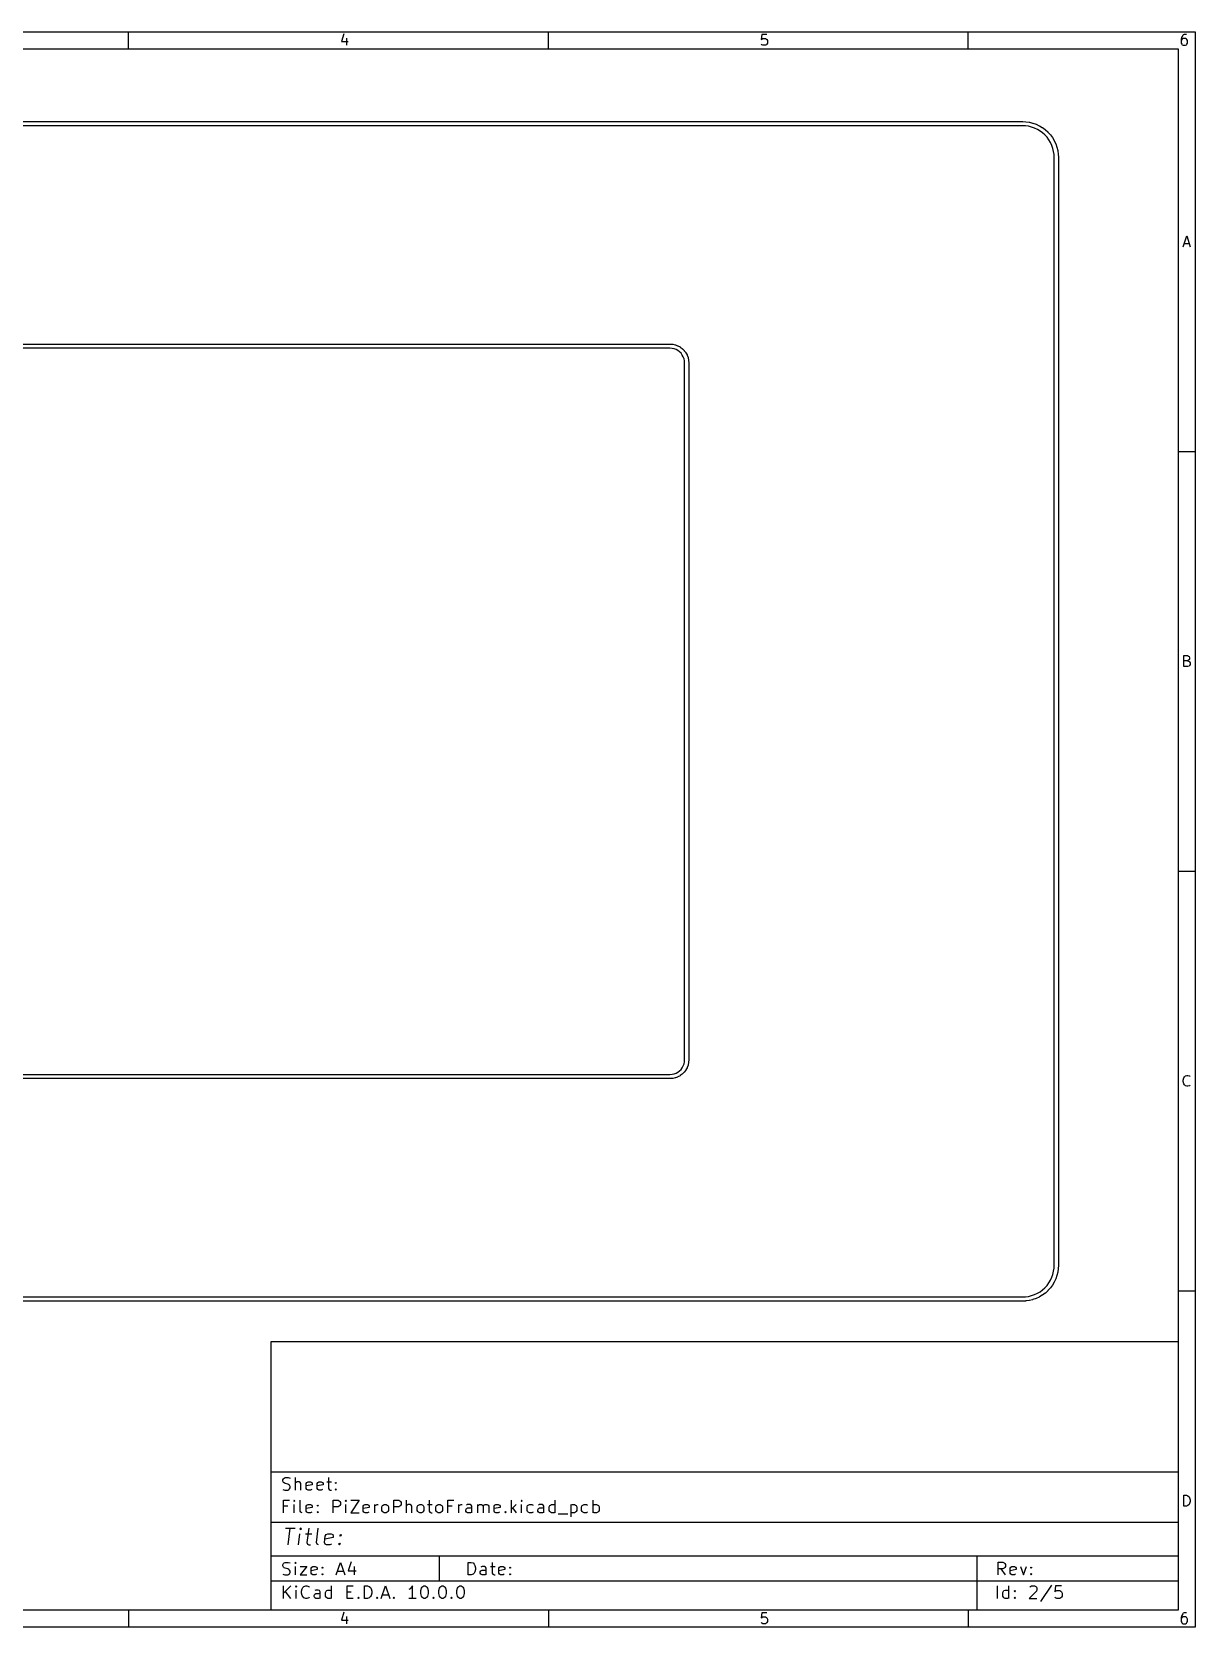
# Model space of a CAD drawing. Header units: inches. Extents: x 0.4 to 11.3, y -7.9 to -0.4.
# Drawn here: x 5.85 to 11.3, y -7.87 to -0.39 of the extents above; entities that cross this region are included whole.
import ezdxf

# ---------------------------------------------------------------- set-up
doc = ezdxf.new("R2010")
doc.units = ezdxf.units.IN
doc.header["$MEASUREMENT"] = 0
doc.layers.add('Edge.Cuts', color=254, linetype='CONTINUOUS', true_color=0xd0d2cd)

msp = doc.modelspace()

# ---------------------------------------------------------------- linework, layer by layer
at = {"layer": 'BLACK', "linetype": 'CONTINUOUS'}
for p, q in [((0.3937, -0.3937), (11.2993, -0.3937)), ((6.2992, -0.4724), (6.2992, -0.3937)), ((7.3093, -0.4028), (7.2971, -0.4394)), ((7.2971, -0.4394), (7.3288, -0.4394)), ((7.3215, -0.4223), (7.3215, -0.4564)), ((8.2677, -0.4724), (8.2677, -0.3937)), ((9.268, -0.4053), (9.2656, -0.4296)), ((9.2656, -0.4296), (9.268, -0.4272)), ((9.2924, -0.4053), (9.268, -0.4053)), ((9.268, -0.4272), (9.2729, -0.4248)), ((9.2729, -0.4248), (9.2851, -0.4248)), ((9.2851, -0.4248), (9.29, -0.4272)), ((9.29, -0.4272), (9.2924, -0.4296)), ((9.2924, -0.4296), (9.2948, -0.4345)), ((9.2948, -0.4467), (9.2924, -0.4516)), ((9.2948, -0.4345), (9.2948, -0.4467)), ((10.2362, -0.4724), (10.2362, -0.3937)), ((11.2365, -0.4174), (11.2341, -0.4272)), ((11.2341, -0.4272), (11.2341, -0.4467)), ((11.2365, -0.4296), (11.2341, -0.4345)), ((11.2341, -0.4467), (11.2365, -0.4516)), ((11.2414, -0.4101), (11.2365, -0.4174)), ((11.239, -0.4272), (11.2365, -0.4296)), ((11.2439, -0.4248), (11.239, -0.4272)), ((11.2439, -0.4077), (11.2414, -0.4101)), ((11.2487, -0.4053), (11.2439, -0.4077)), ((11.2536, -0.4248), (11.2439, -0.4248)), ((11.2585, -0.4053), (11.2487, -0.4053)), ((11.2585, -0.4272), (11.2536, -0.4248)), ((11.2609, -0.4296), (11.2585, -0.4272)), ((11.2634, -0.4345), (11.2609, -0.4296)), ((11.2609, -0.4516), (11.2634, -0.4467)), ((11.2634, -0.4467), (11.2634, -0.4345)), ((11.2993, -0.3937), (11.2993, -7.8743)), ((0.4724, -0.4724), (11.2206, -0.4724)), ((9.268, -0.454), (9.2656, -0.4516)), ((9.2729, -0.4564), (9.268, -0.454)), ((9.2851, -0.4564), (9.2729, -0.4564)), ((9.29, -0.454), (9.2851, -0.4564)), ((9.2924, -0.4516), (9.29, -0.454)), ((11.2206, -0.4724), (11.2206, -7.7956)), ((11.2365, -0.4516), (11.239, -0.454)), ((11.239, -0.454), (11.2439, -0.4564)), ((11.2439, -0.4564), (11.2536, -0.4564)), ((11.2536, -0.4564), (11.2585, -0.454)), ((11.2585, -0.454), (11.2609, -0.4516)), ((11.2429, -1.4013), (11.2599, -1.3501)), ((11.2477, -1.3867), (11.2721, -1.3867)), ((11.2599, -1.3501), (11.277, -1.4013)), ((11.2993, -2.3622), (11.2206, -2.3622)), ((11.2465, -3.3698), (11.2465, -3.3186)), ((11.2465, -3.3186), (11.2636, -3.3186)), ((11.2636, -3.343), (11.2465, -3.343)), ((11.2636, -3.3186), (11.2685, -3.3211)), ((11.2685, -3.3406), (11.2636, -3.343)), ((11.2636, -3.343), (11.2709, -3.3455)), ((11.2685, -3.3211), (11.2709, -3.3235)), ((11.2709, -3.3381), (11.2685, -3.3406)), ((11.2709, -3.3235), (11.2733, -3.3284)), ((11.2733, -3.3333), (11.2709, -3.3381)), ((11.2709, -3.3455), (11.2733, -3.3479)), ((11.2733, -3.365), (11.2709, -3.3674)), ((11.2733, -3.3284), (11.2733, -3.3333)), ((11.2733, -3.3479), (11.2758, -3.3528)), ((11.2758, -3.3601), (11.2733, -3.365)), ((11.2758, -3.3528), (11.2758, -3.3601)), ((11.266, -3.3698), (11.2465, -3.3698)), ((11.2709, -3.3674), (11.266, -3.3698)), ((11.2993, -4.3307), (11.2206, -4.3307)), ((11.2441, -5.3091), (11.2465, -5.2993)), ((11.2441, -5.3164), (11.2441, -5.3091)), ((11.2465, -5.2993), (11.249, -5.2945)), ((11.249, -5.2945), (11.2538, -5.2896)), ((11.2538, -5.2896), (11.2611, -5.2871)), ((11.2611, -5.2871), (11.266, -5.2871)), ((11.266, -5.2871), (11.2733, -5.2896)), ((11.2733, -5.2896), (11.2758, -5.292)), ((11.2465, -5.3261), (11.2441, -5.3164)), ((11.249, -5.331), (11.2465, -5.3261)), ((11.2538, -5.3359), (11.249, -5.331)), ((11.2611, -5.3383), (11.2538, -5.3359)), ((11.266, -5.3383), (11.2611, -5.3383)), ((11.2733, -5.3359), (11.266, -5.3383)), ((11.2758, -5.3335), (11.2733, -5.3359)), ((11.2993, -6.2992), (11.2206, -6.2992)), ((6.9686, -6.5357), (11.2206, -6.5357)), ((6.9686, -7.7956), (6.9686, -6.5357)), ((11.2206, -6.5357), (11.2206, -7.7956)), ((6.9686, -7.146), (11.2206, -7.146)), ((7.0231, -7.1842), (7.0259, -7.1786)), ((7.0259, -7.1786), (7.0287, -7.1758)), ((7.0287, -7.1758), (7.0343, -7.173)), ((7.0343, -7.173), (7.0484, -7.173)), ((7.0484, -7.173), (7.0568, -7.1758)), ((7.0821, -7.232), (7.0821, -7.173)), ((7.2368, -7.173), (7.2368, -7.2236)), ((7.0231, -7.1898), (7.0231, -7.1842)), ((7.0259, -7.1955), (7.0231, -7.1898)), ((7.0231, -7.2292), (7.0315, -7.232)), ((7.0287, -7.1983), (7.0259, -7.1955)), ((7.0343, -7.2011), (7.0287, -7.1983)), ((7.0315, -7.232), (7.0456, -7.232)), ((7.0456, -7.2039), (7.0343, -7.2011)), ((7.0512, -7.2067), (7.0456, -7.2039)), ((7.0456, -7.232), (7.0512, -7.2292)), ((7.054, -7.2095), (7.0512, -7.2067)), ((7.0512, -7.2292), (7.054, -7.2264)), ((7.0568, -7.2151), (7.054, -7.2095)), ((7.054, -7.2264), (7.0568, -7.2208)), ((7.0568, -7.2208), (7.0568, -7.2151)), ((7.085, -7.1955), (7.0821, -7.1983)), ((7.0906, -7.1927), (7.085, -7.1955)), ((7.099, -7.1927), (7.0906, -7.1927)), ((7.1046, -7.1955), (7.099, -7.1927)), ((7.1075, -7.2011), (7.1046, -7.1955)), ((7.1075, -7.232), (7.1075, -7.2011)), ((7.1328, -7.2011), (7.1356, -7.1955)), ((7.1328, -7.2236), (7.1328, -7.2011)), ((7.1609, -7.2067), (7.1328, -7.2123)), ((7.1356, -7.2292), (7.1328, -7.2236)), ((7.1356, -7.1955), (7.1412, -7.1927)), ((7.1412, -7.232), (7.1356, -7.2292)), ((7.1412, -7.1927), (7.1525, -7.1927)), ((7.1525, -7.232), (7.1412, -7.232)), ((7.1525, -7.1927), (7.1581, -7.1955)), ((7.1581, -7.2292), (7.1525, -7.232)), ((7.1581, -7.1955), (7.1609, -7.2011)), ((7.1609, -7.2011), (7.1609, -7.2067)), ((7.1834, -7.2011), (7.1862, -7.1955)), ((7.1834, -7.2236), (7.1834, -7.2011)), ((7.2115, -7.2067), (7.1834, -7.2123)), ((7.1862, -7.2292), (7.1834, -7.2236)), ((7.1862, -7.1955), (7.1918, -7.1927)), ((7.1918, -7.232), (7.1862, -7.2292)), ((7.1918, -7.1927), (7.2031, -7.1927)), ((7.2031, -7.232), (7.1918, -7.232)), ((7.2031, -7.1927), (7.2087, -7.1955)), ((7.2087, -7.2292), (7.2031, -7.232)), ((7.2087, -7.1955), (7.2115, -7.2011)), ((7.2115, -7.2011), (7.2115, -7.2067)), ((7.2284, -7.1927), (7.2509, -7.1927)), ((7.2368, -7.2236), (7.2396, -7.2292)), ((7.2396, -7.2292), (7.2453, -7.232)), ((7.2453, -7.232), (7.2509, -7.232)), ((7.2678, -7.1983), (7.2706, -7.1955)), ((7.2706, -7.2011), (7.2678, -7.1983)), ((7.2678, -7.2292), (7.2706, -7.2264)), ((7.2706, -7.232), (7.2678, -7.2292)), ((7.2706, -7.1955), (7.2734, -7.1983)), ((7.2706, -7.1955), (7.2706, -7.2011)), ((7.2734, -7.1983), (7.2706, -7.2011)), ((7.2706, -7.2264), (7.2734, -7.2292)), ((7.2706, -7.2264), (7.2706, -7.232)), ((7.2734, -7.2292), (7.2706, -7.232)), ((11.2465, -7.3068), (11.2465, -7.2557)), ((11.2465, -7.2557), (11.2587, -7.2557)), ((11.2587, -7.2557), (11.266, -7.2581)), ((7.0259, -7.3383), (7.0259, -7.2793)), ((7.0259, -7.2793), (7.054, -7.2793)), ((7.0456, -7.3074), (7.0259, -7.3074)), ((7.0765, -7.2793), (7.0737, -7.2821)), ((7.0737, -7.2821), (7.0765, -7.2849)), ((7.0793, -7.2821), (7.0765, -7.2793)), ((7.0765, -7.2793), (7.0765, -7.2849)), ((7.0765, -7.2849), (7.0793, -7.2821)), ((7.0765, -7.3383), (7.0765, -7.2989)), ((7.1046, -7.3299), (7.1046, -7.2793)), ((7.1075, -7.3355), (7.1046, -7.3299)), ((7.1328, -7.3074), (7.1356, -7.3018)), ((7.1328, -7.3299), (7.1328, -7.3074)), ((7.1609, -7.313), (7.1328, -7.3186)), ((7.1356, -7.3355), (7.1328, -7.3299)), ((7.1356, -7.3018), (7.1412, -7.2989)), ((7.1412, -7.2989), (7.1525, -7.2989)), ((7.1525, -7.2989), (7.1581, -7.3018)), ((7.1581, -7.3018), (7.1609, -7.3074)), ((7.1609, -7.3074), (7.1609, -7.313)), ((7.1834, -7.3046), (7.1862, -7.3018)), ((7.1862, -7.3074), (7.1834, -7.3046)), ((7.1862, -7.3018), (7.189, -7.3046)), ((7.1862, -7.3018), (7.1862, -7.3074)), ((7.189, -7.3046), (7.1862, -7.3074)), ((7.2593, -7.3383), (7.2593, -7.2793)), ((7.2593, -7.2793), (7.2818, -7.2793)), ((7.2818, -7.3102), (7.2593, -7.3102)), ((7.2818, -7.2793), (7.2874, -7.2821)), ((7.2874, -7.3074), (7.2818, -7.3102)), ((7.2874, -7.2821), (7.2902, -7.2849)), ((7.2902, -7.3046), (7.2874, -7.3074)), ((7.2902, -7.2849), (7.2931, -7.2905)), ((7.2931, -7.2989), (7.2902, -7.3046)), ((7.2931, -7.2905), (7.2931, -7.2989)), ((7.3184, -7.2793), (7.3156, -7.2821)), ((7.3156, -7.2821), (7.3184, -7.2849)), ((7.3212, -7.2821), (7.3184, -7.2793)), ((7.3184, -7.2793), (7.3184, -7.2849)), ((7.3184, -7.2849), (7.3212, -7.2821)), ((7.3184, -7.3383), (7.3184, -7.2989)), ((7.3409, -7.2793), (7.3802, -7.2793)), ((7.3802, -7.2793), (7.3409, -7.3383)), ((7.3999, -7.3074), (7.4027, -7.3018)), ((7.3999, -7.3299), (7.3999, -7.3074)), ((7.428, -7.313), (7.3999, -7.3186)), ((7.4027, -7.3355), (7.3999, -7.3299)), ((7.4027, -7.3018), (7.4084, -7.2989)), ((7.4084, -7.2989), (7.4196, -7.2989)), ((7.4196, -7.2989), (7.4252, -7.3018)), ((7.4252, -7.3018), (7.428, -7.3074)), ((7.428, -7.3074), (7.428, -7.313)), ((7.4534, -7.3383), (7.4534, -7.2989)), ((7.4534, -7.3102), (7.4562, -7.3046)), ((7.4562, -7.3046), (7.459, -7.3018)), ((7.459, -7.3018), (7.4646, -7.2989)), ((7.4646, -7.2989), (7.4702, -7.2989)), ((7.4871, -7.3102), (7.4899, -7.3046)), ((7.4871, -7.3271), (7.4871, -7.3102)), ((7.4899, -7.3327), (7.4871, -7.3271)), ((7.4899, -7.3046), (7.4927, -7.3018)), ((7.4927, -7.3018), (7.4983, -7.2989)), ((7.4983, -7.2989), (7.5068, -7.2989)), ((7.5068, -7.2989), (7.5124, -7.3018)), ((7.5124, -7.3018), (7.5152, -7.3046)), ((7.5152, -7.3046), (7.518, -7.3102)), ((7.518, -7.3271), (7.5152, -7.3327)), ((7.518, -7.3102), (7.518, -7.3271)), ((7.5433, -7.3383), (7.5433, -7.2793)), ((7.5433, -7.2793), (7.5658, -7.2793)), ((7.5658, -7.3102), (7.5433, -7.3102)), ((7.5658, -7.2793), (7.5715, -7.2821)), ((7.5715, -7.3074), (7.5658, -7.3102)), ((7.5715, -7.2821), (7.5743, -7.2849)), ((7.5743, -7.3046), (7.5715, -7.3074)), ((7.5743, -7.2849), (7.5771, -7.2905)), ((7.5771, -7.2989), (7.5743, -7.3046)), ((7.5771, -7.2905), (7.5771, -7.2989)), ((7.6024, -7.3383), (7.6024, -7.2793)), ((7.6052, -7.3018), (7.6024, -7.3046)), ((7.6108, -7.2989), (7.6052, -7.3018)), ((7.6193, -7.2989), (7.6108, -7.2989)), ((7.6249, -7.3018), (7.6193, -7.2989)), ((7.6277, -7.3074), (7.6249, -7.3018)), ((7.6277, -7.3383), (7.6277, -7.3074)), ((7.653, -7.3102), (7.6558, -7.3046)), ((7.653, -7.3271), (7.653, -7.3102)), ((7.6558, -7.3327), (7.653, -7.3271)), ((7.6558, -7.3046), (7.6586, -7.3018)), ((7.6586, -7.3018), (7.6643, -7.2989)), ((7.6643, -7.2989), (7.6727, -7.2989)), ((7.6727, -7.2989), (7.6783, -7.3018)), ((7.6783, -7.3018), (7.6811, -7.3046)), ((7.6811, -7.3046), (7.6839, -7.3102)), ((7.6839, -7.3271), (7.6811, -7.3327)), ((7.6839, -7.3102), (7.6839, -7.3271)), ((7.7008, -7.2989), (7.7233, -7.2989)), ((7.7093, -7.2793), (7.7093, -7.3299)), ((7.7093, -7.3299), (7.7121, -7.3355)), ((7.7402, -7.3102), (7.743, -7.3046)), ((7.7402, -7.3271), (7.7402, -7.3102)), ((7.743, -7.3327), (7.7402, -7.3271)), ((7.743, -7.3046), (7.7458, -7.3018)), ((7.7458, -7.3018), (7.7514, -7.2989)), ((7.7514, -7.2989), (7.7599, -7.2989)), ((7.7599, -7.2989), (7.7655, -7.3018)), ((7.7655, -7.3018), (7.7683, -7.3046)), ((7.7683, -7.3046), (7.7711, -7.3102)), ((7.7711, -7.3271), (7.7683, -7.3327)), ((7.7711, -7.3102), (7.7711, -7.3271)), ((7.7964, -7.3383), (7.7964, -7.2793)), ((7.7964, -7.2793), (7.8246, -7.2793)), ((7.8161, -7.3074), (7.7964, -7.3074)), ((7.8471, -7.3383), (7.8471, -7.2989)), ((7.8471, -7.3102), (7.8499, -7.3046)), ((7.8499, -7.3046), (7.8527, -7.3018)), ((7.8527, -7.3018), (7.8583, -7.2989)), ((7.8583, -7.2989), (7.8639, -7.2989)), ((7.8808, -7.3243), (7.8836, -7.3186)), ((7.8808, -7.3299), (7.8808, -7.3243)), ((7.8836, -7.3355), (7.8808, -7.3299)), ((7.8892, -7.2989), (7.8836, -7.3018)), ((7.8836, -7.3186), (7.8892, -7.3158)), ((7.9005, -7.2989), (7.8892, -7.2989)), ((7.8892, -7.3158), (7.9033, -7.3158)), ((7.9061, -7.3018), (7.9005, -7.2989)), ((7.9033, -7.3158), (7.9089, -7.313)), ((7.9089, -7.3074), (7.9061, -7.3018)), ((7.9089, -7.3383), (7.9089, -7.3074)), ((7.937, -7.3383), (7.937, -7.2989)), ((7.937, -7.3046), (7.9399, -7.3018)), ((7.9399, -7.3018), (7.9455, -7.2989)), ((7.9455, -7.2989), (7.9539, -7.2989)), ((7.9539, -7.2989), (7.9595, -7.3018)), ((7.9595, -7.3018), (7.9624, -7.3074)), ((7.9624, -7.3074), (7.9652, -7.3018)), ((7.9624, -7.3074), (7.9624, -7.3383)), ((7.9652, -7.3018), (7.9708, -7.2989)), ((7.9708, -7.2989), (7.9792, -7.2989)), ((7.9792, -7.2989), (7.9848, -7.3018)), ((7.9848, -7.3018), (7.9877, -7.3074)), ((7.9877, -7.3074), (7.9877, -7.3383)), ((8.013, -7.3074), (8.0158, -7.3018)), ((8.013, -7.3299), (8.013, -7.3074)), ((8.0411, -7.313), (8.013, -7.3186)), ((8.0158, -7.3355), (8.013, -7.3299)), ((8.0158, -7.3018), (8.0214, -7.2989)), ((8.0214, -7.2989), (8.0327, -7.2989)), ((8.0327, -7.2989), (8.0383, -7.3018)), ((8.0383, -7.3018), (8.0411, -7.3074)), ((8.0411, -7.3074), (8.0411, -7.313)), ((8.0945, -7.3383), (8.0945, -7.2793)), ((8.117, -7.2989), (8.0945, -7.3214)), ((8.1001, -7.3158), (8.117, -7.3383)), ((8.1423, -7.2793), (8.1395, -7.2821)), ((8.1395, -7.2821), (8.1423, -7.2849)), ((8.1451, -7.2821), (8.1423, -7.2793)), ((8.1423, -7.2793), (8.1423, -7.2849)), ((8.1423, -7.2849), (8.1451, -7.2821)), ((8.1423, -7.3383), (8.1423, -7.2989)), ((8.1676, -7.3102), (8.1705, -7.3046)), ((8.1676, -7.3271), (8.1676, -7.3102)), ((8.1705, -7.3327), (8.1676, -7.3271)), ((8.1705, -7.3046), (8.1733, -7.3018)), ((8.1733, -7.3018), (8.1789, -7.2989)), ((8.1789, -7.2989), (8.1901, -7.2989)), ((8.1901, -7.2989), (8.1958, -7.3018)), ((8.2183, -7.3243), (8.2211, -7.3186)), ((8.2183, -7.3299), (8.2183, -7.3243)), ((8.2211, -7.3355), (8.2183, -7.3299)), ((8.2267, -7.2989), (8.2211, -7.3018)), ((8.2211, -7.3186), (8.2267, -7.3158)), ((8.2379, -7.2989), (8.2267, -7.2989)), ((8.2267, -7.3158), (8.2408, -7.3158)), ((8.2436, -7.3018), (8.2379, -7.2989)), ((8.2408, -7.3158), (8.2464, -7.313)), ((8.2464, -7.3074), (8.2436, -7.3018)), ((8.2464, -7.3383), (8.2464, -7.3074)), ((8.2717, -7.3102), (8.2745, -7.3046)), ((8.2717, -7.3271), (8.2717, -7.3102)), ((8.2745, -7.3327), (8.2717, -7.3271)), ((8.2745, -7.3046), (8.2773, -7.3018)), ((8.2773, -7.3018), (8.2829, -7.2989)), ((8.2829, -7.2989), (8.2942, -7.2989)), ((8.2942, -7.2989), (8.2998, -7.3018)), ((8.2998, -7.3383), (8.2998, -7.2793)), ((8.3729, -7.2989), (8.3729, -7.358)), ((8.3729, -7.3018), (8.3785, -7.2989)), ((8.3785, -7.2989), (8.3898, -7.2989)), ((8.3898, -7.2989), (8.3954, -7.3018)), ((8.3954, -7.3018), (8.3982, -7.3046)), ((8.3982, -7.3046), (8.401, -7.3102)), ((8.401, -7.3271), (8.3982, -7.3327)), ((8.401, -7.3102), (8.401, -7.3271)), ((8.4235, -7.3102), (8.4264, -7.3046)), ((8.4235, -7.3271), (8.4235, -7.3102)), ((8.4264, -7.3327), (8.4235, -7.3271)), ((8.4264, -7.3046), (8.4292, -7.3018)), ((8.4292, -7.3018), (8.4348, -7.2989)), ((8.4348, -7.2989), (8.446, -7.2989)), ((8.446, -7.2989), (8.4517, -7.3018)), ((8.477, -7.3383), (8.477, -7.2793)), ((8.477, -7.3018), (8.4826, -7.2989)), ((8.4826, -7.2989), (8.4938, -7.2989)), ((8.4938, -7.2989), (8.4995, -7.3018)), ((8.4995, -7.3018), (8.5023, -7.3046)), ((8.5023, -7.3046), (8.5051, -7.3102)), ((8.5051, -7.3271), (8.5023, -7.3327)), ((8.5051, -7.3102), (8.5051, -7.3271)), ((11.2587, -7.3068), (11.2465, -7.3068)), ((11.266, -7.3044), (11.2587, -7.3068)), ((11.266, -7.2581), (11.2709, -7.263)), ((11.2709, -7.2995), (11.266, -7.3044)), ((11.2709, -7.263), (11.2733, -7.2678)), ((11.2733, -7.2946), (11.2709, -7.2995)), ((11.2733, -7.2678), (11.2758, -7.2776)), ((11.2758, -7.2849), (11.2733, -7.2946)), ((11.2758, -7.2776), (11.2758, -7.2849)), ((6.9686, -7.3822), (11.2206, -7.3822)), ((7.1131, -7.3383), (7.1075, -7.3355)), ((7.1412, -7.3383), (7.1356, -7.3355)), ((7.1525, -7.3383), (7.1412, -7.3383)), ((7.1581, -7.3355), (7.1525, -7.3383)), ((7.1834, -7.3355), (7.1862, -7.3327)), ((7.1862, -7.3383), (7.1834, -7.3355)), ((7.1862, -7.3327), (7.189, -7.3355)), ((7.1862, -7.3327), (7.1862, -7.3383)), ((7.189, -7.3355), (7.1862, -7.3383)), ((7.3409, -7.3383), (7.3802, -7.3383)), ((7.4084, -7.3383), (7.4027, -7.3355)), ((7.4196, -7.3383), (7.4084, -7.3383)), ((7.4252, -7.3355), (7.4196, -7.3383)), ((7.4927, -7.3355), (7.4899, -7.3327)), ((7.4983, -7.3383), (7.4927, -7.3355)), ((7.5068, -7.3383), (7.4983, -7.3383)), ((7.5124, -7.3355), (7.5068, -7.3383)), ((7.5152, -7.3327), (7.5124, -7.3355)), ((7.6586, -7.3355), (7.6558, -7.3327)), ((7.6643, -7.3383), (7.6586, -7.3355)), ((7.6727, -7.3383), (7.6643, -7.3383)), ((7.6783, -7.3355), (7.6727, -7.3383)), ((7.6811, -7.3327), (7.6783, -7.3355)), ((7.7121, -7.3355), (7.7177, -7.3383)), ((7.7177, -7.3383), (7.7233, -7.3383)), ((7.7458, -7.3355), (7.743, -7.3327)), ((7.7514, -7.3383), (7.7458, -7.3355)), ((7.7599, -7.3383), (7.7514, -7.3383)), ((7.7655, -7.3355), (7.7599, -7.3383)), ((7.7683, -7.3327), (7.7655, -7.3355)), ((7.8892, -7.3383), (7.8836, -7.3355)), ((7.9033, -7.3383), (7.8892, -7.3383)), ((7.9089, -7.3355), (7.9033, -7.3383)), ((8.0214, -7.3383), (8.0158, -7.3355)), ((8.0327, -7.3383), (8.0214, -7.3383)), ((8.0383, -7.3355), (8.0327, -7.3383)), ((8.0636, -7.3355), (8.0664, -7.3327)), ((8.0664, -7.3383), (8.0636, -7.3355)), ((8.0664, -7.3327), (8.0692, -7.3355)), ((8.0664, -7.3327), (8.0664, -7.3383)), ((8.0692, -7.3355), (8.0664, -7.3383)), ((8.1733, -7.3355), (8.1705, -7.3327)), ((8.1789, -7.3383), (8.1733, -7.3355)), ((8.1901, -7.3383), (8.1789, -7.3383)), ((8.1958, -7.3355), (8.1901, -7.3383)), ((8.2267, -7.3383), (8.2211, -7.3355)), ((8.2408, -7.3383), (8.2267, -7.3383)), ((8.2464, -7.3355), (8.2408, -7.3383)), ((8.2773, -7.3355), (8.2745, -7.3327)), ((8.2829, -7.3383), (8.2773, -7.3355)), ((8.2942, -7.3383), (8.2829, -7.3383)), ((8.2998, -7.3355), (8.2942, -7.3383)), ((8.3139, -7.3439), (8.3589, -7.3439)), ((8.3785, -7.3383), (8.3729, -7.3355)), ((8.3898, -7.3383), (8.3785, -7.3383)), ((8.3954, -7.3355), (8.3898, -7.3383)), ((8.3982, -7.3327), (8.3954, -7.3355)), ((8.4292, -7.3355), (8.4264, -7.3327)), ((8.4348, -7.3383), (8.4292, -7.3355)), ((8.446, -7.3383), (8.4348, -7.3383)), ((8.4517, -7.3355), (8.446, -7.3383)), ((8.4826, -7.3383), (8.477, -7.3355)), ((8.4938, -7.3383), (8.4826, -7.3383)), ((8.4995, -7.3355), (8.4938, -7.3383)), ((8.5023, -7.3327), (8.4995, -7.3355)), ((7.0352, -7.4099), (7.0802, -7.4099)), ((7.0478, -7.4886), (7.0577, -7.4099)), ((7.0966, -7.4886), (7.1032, -7.4362)), ((7.1064, -7.4099), (7.1022, -7.4137)), ((7.1022, -7.4137), (7.1055, -7.4174)), ((7.1064, -7.4099), (7.1055, -7.4174)), ((7.1055, -7.4174), (7.1097, -7.4137)), ((7.1097, -7.4137), (7.1064, -7.4099)), ((7.1294, -7.4362), (7.1594, -7.4362)), ((7.1439, -7.4099), (7.1355, -7.4774)), ((7.1355, -7.4774), (7.1383, -7.4849)), ((7.1805, -7.4774), (7.1889, -7.4099)), ((7.1833, -7.4849), (7.1805, -7.4774)), ((7.218, -7.4774), (7.2217, -7.4474)), ((7.2208, -7.4849), (7.218, -7.4774)), ((7.2583, -7.4549), (7.2199, -7.4624)), ((7.2217, -7.4474), (7.2264, -7.4399)), ((7.2264, -7.4399), (7.2344, -7.4362)), ((7.2344, -7.4362), (7.2494, -7.4362)), ((7.2494, -7.4362), (7.2564, -7.4399)), ((7.2564, -7.4399), (7.2592, -7.4474)), ((7.2592, -7.4474), (7.2583, -7.4549)), ((7.2897, -7.4437), (7.2939, -7.4399)), ((7.293, -7.4474), (7.2897, -7.4437)), ((7.2939, -7.4399), (7.293, -7.4474)), ((7.2972, -7.4437), (7.293, -7.4474)), ((7.2939, -7.4399), (7.2972, -7.4437)), ((6.9686, -7.5397), (11.2206, -7.5397)), ((7.1383, -7.4849), (7.1453, -7.4886)), ((7.1453, -7.4886), (7.1528, -7.4886)), ((7.1903, -7.4886), (7.1833, -7.4849)), ((7.2278, -7.4886), (7.2208, -7.4849)), ((7.2428, -7.4886), (7.2278, -7.4886)), ((7.2508, -7.4849), (7.2428, -7.4886)), ((7.2845, -7.4849), (7.2888, -7.4811)), ((7.2878, -7.4886), (7.2845, -7.4849)), ((7.2888, -7.4811), (7.2878, -7.4886)), ((7.292, -7.4849), (7.2878, -7.4886)), ((7.2888, -7.4811), (7.292, -7.4849)), ((7.756, -7.5397), (7.756, -7.6578)), ((10.2757, -7.5397), (10.2757, -7.7956)), ((7.0231, -7.5819), (7.0259, -7.5762)), ((7.0231, -7.5875), (7.0231, -7.5819)), ((7.0259, -7.5931), (7.0231, -7.5875)), ((7.0231, -7.6268), (7.0315, -7.6297)), ((7.0259, -7.5762), (7.0287, -7.5734)), ((7.0287, -7.5959), (7.0259, -7.5931)), ((7.0287, -7.5734), (7.0343, -7.5706)), ((7.0343, -7.5987), (7.0287, -7.5959)), ((7.0315, -7.6297), (7.0456, -7.6297)), ((7.0343, -7.5706), (7.0484, -7.5706)), ((7.0456, -7.6015), (7.0343, -7.5987)), ((7.0512, -7.6043), (7.0456, -7.6015)), ((7.0456, -7.6297), (7.0512, -7.6268)), ((7.0484, -7.5706), (7.0568, -7.5734)), ((7.054, -7.6072), (7.0512, -7.6043)), ((7.0512, -7.6268), (7.054, -7.624)), ((7.0568, -7.6128), (7.054, -7.6072)), ((7.054, -7.624), (7.0568, -7.6184)), ((7.0568, -7.6184), (7.0568, -7.6128)), ((7.0821, -7.5706), (7.0793, -7.5734)), ((7.0793, -7.5734), (7.0821, -7.5762)), ((7.085, -7.5734), (7.0821, -7.5706)), ((7.0821, -7.5706), (7.0821, -7.5762)), ((7.0821, -7.5762), (7.085, -7.5734)), ((7.0821, -7.6297), (7.0821, -7.5903)), ((7.1046, -7.5903), (7.1356, -7.5903)), ((7.1356, -7.5903), (7.1046, -7.6297)), ((7.1046, -7.6297), (7.1356, -7.6297)), ((7.1553, -7.5987), (7.1581, -7.5931)), ((7.1553, -7.6212), (7.1553, -7.5987)), ((7.1834, -7.6043), (7.1553, -7.61)), ((7.1581, -7.6268), (7.1553, -7.6212)), ((7.1581, -7.5931), (7.1637, -7.5903)), ((7.1637, -7.6297), (7.1581, -7.6268)), ((7.1637, -7.5903), (7.175, -7.5903)), ((7.175, -7.6297), (7.1637, -7.6297)), ((7.175, -7.5903), (7.1806, -7.5931)), ((7.1806, -7.6268), (7.175, -7.6297)), ((7.1806, -7.5931), (7.1834, -7.5987)), ((7.1834, -7.5987), (7.1834, -7.6043)), ((7.2059, -7.5959), (7.2087, -7.5931)), ((7.2087, -7.5987), (7.2059, -7.5959)), ((7.2059, -7.6268), (7.2087, -7.624)), ((7.2087, -7.6297), (7.2059, -7.6268)), ((7.2087, -7.5931), (7.2115, -7.5959)), ((7.2087, -7.5931), (7.2087, -7.5987)), ((7.2115, -7.5959), (7.2087, -7.5987)), ((7.2087, -7.624), (7.2115, -7.6268)), ((7.2087, -7.624), (7.2087, -7.6297)), ((7.2115, -7.6268), (7.2087, -7.6297)), ((7.2734, -7.6297), (7.2931, -7.5706)), ((7.279, -7.6128), (7.3071, -7.6128)), ((7.2931, -7.5706), (7.3127, -7.6297)), ((7.3437, -7.5678), (7.3296, -7.61)), ((7.3296, -7.61), (7.3662, -7.61)), ((7.3577, -7.5903), (7.3577, -7.6297)), ((7.892, -7.6297), (7.892, -7.5706)), ((7.892, -7.5706), (7.9061, -7.5706)), ((7.9061, -7.6297), (7.892, -7.6297)), ((7.9061, -7.5706), (7.9145, -7.5734)), ((7.9145, -7.6268), (7.9061, -7.6297)), ((7.9145, -7.5734), (7.9202, -7.579)), ((7.9202, -7.6212), (7.9145, -7.6268)), ((7.9202, -7.579), (7.923, -7.5847)), ((7.923, -7.6156), (7.9202, -7.6212)), ((7.923, -7.5847), (7.9258, -7.5959)), ((7.9258, -7.6043), (7.923, -7.6156)), ((7.9258, -7.5959), (7.9258, -7.6043)), ((7.9483, -7.6156), (7.9511, -7.61)), ((7.9483, -7.6212), (7.9483, -7.6156)), ((7.9511, -7.6268), (7.9483, -7.6212)), ((7.9567, -7.5903), (7.9511, -7.5931)), ((7.9511, -7.61), (7.9567, -7.6072)), ((7.9567, -7.6297), (7.9511, -7.6268)), ((7.968, -7.5903), (7.9567, -7.5903)), ((7.9567, -7.6072), (7.9708, -7.6072)), ((7.9708, -7.6297), (7.9567, -7.6297)), ((7.9736, -7.5931), (7.968, -7.5903)), ((7.9708, -7.6072), (7.9764, -7.6043)), ((7.9764, -7.6268), (7.9708, -7.6297)), ((7.9764, -7.5987), (7.9736, -7.5931)), ((7.9764, -7.6297), (7.9764, -7.5987)), ((7.9961, -7.5903), (8.0186, -7.5903)), ((8.0045, -7.5706), (8.0045, -7.6212)), ((8.0045, -7.6212), (8.0073, -7.6268)), ((8.0073, -7.6268), (8.013, -7.6297)), ((8.013, -7.6297), (8.0186, -7.6297)), ((8.0355, -7.5987), (8.0383, -7.5931)), ((8.0355, -7.6212), (8.0355, -7.5987)), ((8.0636, -7.6043), (8.0355, -7.61)), ((8.0383, -7.6268), (8.0355, -7.6212)), ((8.0383, -7.5931), (8.0439, -7.5903)), ((8.0439, -7.6297), (8.0383, -7.6268)), ((8.0439, -7.5903), (8.0552, -7.5903)), ((8.0552, -7.6297), (8.0439, -7.6297)), ((8.0552, -7.5903), (8.0608, -7.5931)), ((8.0608, -7.6268), (8.0552, -7.6297)), ((8.0608, -7.5931), (8.0636, -7.5987)), ((8.0636, -7.5987), (8.0636, -7.6043)), ((8.0861, -7.5959), (8.0889, -7.5931)), ((8.0889, -7.5987), (8.0861, -7.5959)), ((8.0861, -7.6268), (8.0889, -7.624)), ((8.0889, -7.6297), (8.0861, -7.6268)), ((8.0889, -7.5931), (8.0917, -7.5959)), ((8.0889, -7.5931), (8.0889, -7.5987)), ((8.0917, -7.5959), (8.0889, -7.5987)), ((8.0889, -7.624), (8.0917, -7.6268)), ((8.0889, -7.624), (8.0889, -7.6297)), ((8.0917, -7.6268), (8.0889, -7.6297)), ((10.3762, -7.6294), (10.3762, -7.5703)), ((10.3762, -7.5703), (10.3987, -7.5703)), ((10.3987, -7.6012), (10.3762, -7.6012)), ((10.41, -7.6294), (10.3903, -7.6012)), ((10.3987, -7.5703), (10.4044, -7.5731)), ((10.4044, -7.5984), (10.3987, -7.6012)), ((10.4044, -7.5731), (10.4072, -7.5759)), ((10.4072, -7.5956), (10.4044, -7.5984)), ((10.4072, -7.5759), (10.41, -7.5815)), ((10.41, -7.59), (10.4072, -7.5956)), ((10.41, -7.5815), (10.41, -7.59)), ((10.4325, -7.5984), (10.4353, -7.5928)), ((10.4325, -7.6209), (10.4325, -7.5984)), ((10.4606, -7.604), (10.4325, -7.6097)), ((10.4353, -7.6265), (10.4325, -7.6209)), ((10.4353, -7.5928), (10.4409, -7.59)), ((10.4409, -7.6294), (10.4353, -7.6265)), ((10.4409, -7.59), (10.4522, -7.59)), ((10.4522, -7.6294), (10.4409, -7.6294)), ((10.4522, -7.59), (10.4578, -7.5928)), ((10.4578, -7.6265), (10.4522, -7.6294)), ((10.4578, -7.5928), (10.4606, -7.5984)), ((10.4606, -7.5984), (10.4606, -7.604)), ((10.4803, -7.59), (10.4944, -7.6294)), ((10.4944, -7.6294), (10.5084, -7.59)), ((10.5281, -7.5956), (10.5309, -7.5928)), ((10.5309, -7.5984), (10.5281, -7.5956)), ((10.5281, -7.6265), (10.5309, -7.6237)), ((10.5309, -7.6294), (10.5281, -7.6265)), ((10.5309, -7.5928), (10.5337, -7.5956)), ((10.5309, -7.5928), (10.5309, -7.5984)), ((10.5337, -7.5956), (10.5309, -7.5984)), ((10.5309, -7.6237), (10.5337, -7.6265)), ((10.5309, -7.6237), (10.5309, -7.6294)), ((10.5337, -7.6265), (10.5309, -7.6294)), ((6.9686, -7.6578), (11.2206, -7.6578)), ((7.0259, -7.7399), (7.0259, -7.6808)), ((7.0597, -7.6808), (7.0259, -7.7146)), ((7.085, -7.6808), (7.0821, -7.6837)), ((7.0821, -7.6837), (7.085, -7.6865)), ((7.0878, -7.6837), (7.085, -7.6808)), ((7.085, -7.6808), (7.085, -7.6865)), ((7.085, -7.6865), (7.0878, -7.6837)), ((7.085, -7.7399), (7.085, -7.7005)), ((7.1103, -7.7061), (7.1131, -7.6949)), ((7.1131, -7.6949), (7.1159, -7.6893)), ((7.1159, -7.6893), (7.1215, -7.6837)), ((7.1215, -7.6837), (7.13, -7.6808)), ((7.13, -7.6808), (7.1356, -7.6808)), ((7.1356, -7.6808), (7.144, -7.6837)), ((7.144, -7.6837), (7.1468, -7.6865)), ((7.1778, -7.7005), (7.1721, -7.7033)), ((7.189, -7.7005), (7.1778, -7.7005)), ((7.1946, -7.7033), (7.189, -7.7005)), ((7.1974, -7.709), (7.1946, -7.7033)), ((7.2256, -7.7061), (7.2284, -7.7033)), ((7.2284, -7.7033), (7.234, -7.7005)), ((7.234, -7.7005), (7.2453, -7.7005)), ((7.2453, -7.7005), (7.2509, -7.7033)), ((7.2509, -7.7399), (7.2509, -7.6808)), ((7.324, -7.7399), (7.324, -7.6808)), ((7.324, -7.6808), (7.3521, -7.6808)), ((7.4055, -7.7399), (7.4055, -7.6808)), ((7.4055, -7.6808), (7.4196, -7.6808)), ((7.4196, -7.6808), (7.428, -7.6837)), ((7.428, -7.6837), (7.4337, -7.6893)), ((7.4337, -7.6893), (7.4365, -7.6949)), ((7.4365, -7.6949), (7.4393, -7.7061)), ((7.4843, -7.7399), (7.504, -7.6808)), ((7.504, -7.6808), (7.5237, -7.7399)), ((7.6193, -7.6949), (7.6136, -7.6977)), ((7.6249, -7.6893), (7.6193, -7.6949)), ((7.6305, -7.6808), (7.6249, -7.6893)), ((7.6305, -7.7399), (7.6305, -7.6808)), ((7.6699, -7.7033), (7.6727, -7.6921)), ((7.6699, -7.7174), (7.6699, -7.7033)), ((7.6727, -7.6921), (7.6755, -7.6865)), ((7.6755, -7.6865), (7.6783, -7.6837)), ((7.6783, -7.6837), (7.6839, -7.6808)), ((7.6839, -7.6808), (7.6896, -7.6808)), ((7.6896, -7.6808), (7.6952, -7.6837)), ((7.6952, -7.6837), (7.698, -7.6865)), ((7.698, -7.6865), (7.7008, -7.6921)), ((7.7008, -7.6921), (7.7036, -7.7033)), ((7.7036, -7.7033), (7.7036, -7.7174)), ((7.7543, -7.7033), (7.7571, -7.6921)), ((7.7543, -7.7174), (7.7543, -7.7033)), ((7.7571, -7.6921), (7.7599, -7.6865)), ((7.7599, -7.6865), (7.7627, -7.6837)), ((7.7627, -7.6837), (7.7683, -7.6808)), ((7.7683, -7.6808), (7.7739, -7.6808)), ((7.7739, -7.6808), (7.7796, -7.6837)), ((7.7796, -7.6837), (7.7824, -7.6865)), ((7.7824, -7.6865), (7.7852, -7.6921)), ((7.7852, -7.6921), (7.788, -7.7033)), ((7.788, -7.7033), (7.788, -7.7174)), ((7.8386, -7.7033), (7.8414, -7.6921)), ((7.8386, -7.7174), (7.8386, -7.7033)), ((7.8414, -7.6921), (7.8442, -7.6865)), ((7.8442, -7.6865), (7.8471, -7.6837)), ((7.8471, -7.6837), (7.8527, -7.6808)), ((7.8527, -7.6808), (7.8583, -7.6808)), ((7.8583, -7.6808), (7.8639, -7.6837)), ((7.8639, -7.6837), (7.8667, -7.6865)), ((7.8667, -7.6865), (7.8696, -7.6921)), ((7.8696, -7.6921), (7.8724, -7.7033)), ((7.8724, -7.7033), (7.8724, -7.7174)), ((10.3724, -7.7399), (10.3724, -7.6808)), ((10.4005, -7.7061), (10.4033, -7.7033)), ((10.4033, -7.7033), (10.4089, -7.7005)), ((10.4089, -7.7005), (10.4202, -7.7005)), ((10.4202, -7.7005), (10.4258, -7.7033)), ((10.4258, -7.7399), (10.4258, -7.6808)), ((10.4511, -7.7061), (10.4539, -7.7033)), ((10.4539, -7.7033), (10.4567, -7.7061)), ((10.4539, -7.7033), (10.4539, -7.709)), ((10.5242, -7.6865), (10.527, -7.6837)), ((10.527, -7.6837), (10.5327, -7.6808)), ((10.5327, -7.6808), (10.5467, -7.6808)), ((10.5467, -7.6808), (10.5523, -7.6837)), ((10.5523, -7.6837), (10.5552, -7.6865)), ((10.5552, -7.6865), (10.558, -7.6921)), ((10.558, -7.6977), (10.5552, -7.7061)), ((10.558, -7.6921), (10.558, -7.6977)), ((10.6255, -7.678), (10.5748, -7.754)), ((10.6451, -7.6808), (10.6423, -7.709)), ((10.6733, -7.6808), (10.6451, -7.6808)), ((10.6451, -7.7061), (10.6508, -7.7033)), ((10.6508, -7.7033), (10.6648, -7.7033)), ((10.6648, -7.7033), (10.6705, -7.7061)), ((7.0597, -7.7399), (7.0343, -7.7061)), ((7.1103, -7.7146), (7.1103, -7.7061)), ((7.1131, -7.7258), (7.1103, -7.7146)), ((7.1159, -7.7315), (7.1131, -7.7258)), ((7.1215, -7.7371), (7.1159, -7.7315)), ((7.13, -7.7399), (7.1215, -7.7371)), ((7.1356, -7.7399), (7.13, -7.7399)), ((7.144, -7.7371), (7.1356, -7.7399)), ((7.1468, -7.7343), (7.144, -7.7371)), ((7.1693, -7.7258), (7.1721, -7.7202)), ((7.1693, -7.7315), (7.1693, -7.7258)), ((7.1721, -7.7371), (7.1693, -7.7315)), ((7.1721, -7.7202), (7.1778, -7.7174)), ((7.1778, -7.7399), (7.1721, -7.7371)), ((7.1778, -7.7174), (7.1918, -7.7174)), ((7.1918, -7.7399), (7.1778, -7.7399)), ((7.1918, -7.7174), (7.1974, -7.7146)), ((7.1974, -7.7371), (7.1918, -7.7399)), ((7.1974, -7.7399), (7.1974, -7.709)), ((7.2228, -7.7118), (7.2256, -7.7061)), ((7.2228, -7.7286), (7.2228, -7.7118)), ((7.2256, -7.7343), (7.2228, -7.7286)), ((7.2284, -7.7371), (7.2256, -7.7343)), ((7.234, -7.7399), (7.2284, -7.7371)), ((7.2453, -7.7399), (7.234, -7.7399)), ((7.2509, -7.7371), (7.2453, -7.7399)), ((7.324, -7.709), (7.3437, -7.709)), ((7.3521, -7.7399), (7.324, -7.7399)), ((7.3746, -7.7371), (7.3774, -7.7343)), ((7.3774, -7.7399), (7.3746, -7.7371)), ((7.3774, -7.7343), (7.3802, -7.7371)), ((7.3774, -7.7343), (7.3774, -7.7399)), ((7.3802, -7.7371), (7.3774, -7.7399)), ((7.4196, -7.7399), (7.4055, -7.7399)), ((7.428, -7.7371), (7.4196, -7.7399)), ((7.4337, -7.7315), (7.428, -7.7371)), ((7.4365, -7.7258), (7.4337, -7.7315)), ((7.4393, -7.7146), (7.4365, -7.7258)), ((7.4393, -7.7061), (7.4393, -7.7146)), ((7.4618, -7.7371), (7.4646, -7.7343)), ((7.4646, -7.7399), (7.4618, -7.7371)), ((7.4646, -7.7343), (7.4674, -7.7371)), ((7.4646, -7.7343), (7.4646, -7.7399)), ((7.4674, -7.7371), (7.4646, -7.7399)), ((7.4899, -7.723), (7.518, -7.723)), ((7.5405, -7.7371), (7.5433, -7.7343)), ((7.5433, -7.7399), (7.5405, -7.7371)), ((7.5433, -7.7343), (7.5462, -7.7371)), ((7.5433, -7.7343), (7.5433, -7.7399)), ((7.5462, -7.7371), (7.5433, -7.7399)), ((7.6474, -7.7399), (7.6136, -7.7399)), ((7.6727, -7.7286), (7.6699, -7.7174)), ((7.6755, -7.7343), (7.6727, -7.7286)), ((7.6783, -7.7371), (7.6755, -7.7343)), ((7.6839, -7.7399), (7.6783, -7.7371)), ((7.6896, -7.7399), (7.6839, -7.7399)), ((7.6952, -7.7371), (7.6896, -7.7399)), ((7.698, -7.7343), (7.6952, -7.7371)), ((7.7008, -7.7286), (7.698, -7.7343)), ((7.7036, -7.7174), (7.7008, -7.7286)), ((7.7261, -7.7371), (7.7289, -7.7343)), ((7.7289, -7.7399), (7.7261, -7.7371)), ((7.7289, -7.7343), (7.7318, -7.7371)), ((7.7289, -7.7343), (7.7289, -7.7399)), ((7.7318, -7.7371), (7.7289, -7.7399)), ((7.7571, -7.7286), (7.7543, -7.7174)), ((7.7599, -7.7343), (7.7571, -7.7286)), ((7.7627, -7.7371), (7.7599, -7.7343)), ((7.7683, -7.7399), (7.7627, -7.7371)), ((7.7739, -7.7399), (7.7683, -7.7399)), ((7.7796, -7.7371), (7.7739, -7.7399)), ((7.7824, -7.7343), (7.7796, -7.7371)), ((7.7852, -7.7286), (7.7824, -7.7343)), ((7.788, -7.7174), (7.7852, -7.7286)), ((7.8105, -7.7371), (7.8133, -7.7343)), ((7.8133, -7.7399), (7.8105, -7.7371)), ((7.8133, -7.7343), (7.8161, -7.7371)), ((7.8133, -7.7343), (7.8133, -7.7399)), ((7.8161, -7.7371), (7.8133, -7.7399)), ((7.8414, -7.7286), (7.8386, -7.7174)), ((7.8442, -7.7343), (7.8414, -7.7286)), ((7.8471, -7.7371), (7.8442, -7.7343)), ((7.8527, -7.7399), (7.8471, -7.7371)), ((7.8583, -7.7399), (7.8527, -7.7399)), ((7.8639, -7.7371), (7.8583, -7.7399)), ((7.8667, -7.7343), (7.8639, -7.7371)), ((7.8696, -7.7286), (7.8667, -7.7343)), ((7.8724, -7.7174), (7.8696, -7.7286)), ((10.3977, -7.7118), (10.4005, -7.7061)), ((10.3977, -7.7286), (10.3977, -7.7118)), ((10.4005, -7.7343), (10.3977, -7.7286)), ((10.4033, -7.7371), (10.4005, -7.7343)), ((10.4089, -7.7399), (10.4033, -7.7371)), ((10.4202, -7.7399), (10.4089, -7.7399)), ((10.4258, -7.7371), (10.4202, -7.7399)), ((10.4539, -7.709), (10.4511, -7.7061)), ((10.4511, -7.7371), (10.4539, -7.7343)), ((10.4539, -7.7399), (10.4511, -7.7371)), ((10.4567, -7.7061), (10.4539, -7.709)), ((10.4539, -7.7343), (10.4567, -7.7371)), ((10.4539, -7.7343), (10.4539, -7.7399)), ((10.4567, -7.7371), (10.4539, -7.7399)), ((10.5552, -7.7061), (10.5214, -7.7399)), ((10.5214, -7.7399), (10.558, -7.7399)), ((10.6423, -7.709), (10.6451, -7.7061)), ((10.6451, -7.7371), (10.6423, -7.7343)), ((10.6508, -7.7399), (10.6451, -7.7371)), ((10.6648, -7.7399), (10.6508, -7.7399)), ((10.6705, -7.7371), (10.6648, -7.7399)), ((10.6705, -7.7061), (10.6733, -7.709)), ((10.6733, -7.7343), (10.6705, -7.7371)), ((10.6733, -7.709), (10.6761, -7.7146)), ((10.6761, -7.7286), (10.6733, -7.7343)), ((10.6761, -7.7146), (10.6761, -7.7286)), ((11.2206, -7.7956), (0.4724, -7.7956)), ((6.2992, -7.7956), (6.2992, -7.8743)), ((11.2206, -7.7956), (6.9686, -7.7956)), ((7.3093, -7.8047), (7.2971, -7.8412)), ((7.2971, -7.8412), (7.3288, -7.8412)), ((7.3215, -7.8242), (7.3215, -7.8583)), ((8.2677, -7.7956), (8.2677, -7.8743)), ((9.268, -7.8071), (9.2656, -7.8315)), ((9.2656, -7.8315), (9.268, -7.8291)), ((9.268, -7.8559), (9.2656, -7.8534)), ((9.2924, -7.8071), (9.268, -7.8071)), ((9.268, -7.8291), (9.2729, -7.8266)), ((9.2729, -7.8266), (9.2851, -7.8266)), ((9.2851, -7.8266), (9.29, -7.8291)), ((9.29, -7.8291), (9.2924, -7.8315)), ((9.2924, -7.8534), (9.29, -7.8559)), ((9.2924, -7.8315), (9.2948, -7.8364)), ((9.2948, -7.8486), (9.2924, -7.8534)), ((9.2948, -7.8364), (9.2948, -7.8486)), ((10.2362, -7.7956), (10.2362, -7.8743)), ((11.2365, -7.8193), (11.2341, -7.8291)), ((11.2341, -7.8291), (11.2341, -7.8486)), ((11.2365, -7.8315), (11.2341, -7.8364)), ((11.2341, -7.8486), (11.2365, -7.8534)), ((11.2414, -7.812), (11.2365, -7.8193)), ((11.239, -7.8291), (11.2365, -7.8315)), ((11.2365, -7.8534), (11.239, -7.8559)), ((11.2439, -7.8266), (11.239, -7.8291)), ((11.2439, -7.8096), (11.2414, -7.812)), ((11.2487, -7.8071), (11.2439, -7.8096)), ((11.2536, -7.8266), (11.2439, -7.8266)), ((11.2585, -7.8071), (11.2487, -7.8071)), ((11.2585, -7.8291), (11.2536, -7.8266)), ((11.2609, -7.8315), (11.2585, -7.8291)), ((11.2585, -7.8559), (11.2609, -7.8534)), ((11.2634, -7.8364), (11.2609, -7.8315)), ((11.2609, -7.8534), (11.2634, -7.8486)), ((11.2634, -7.8486), (11.2634, -7.8364)), ((11.2993, -7.8743), (0.3937, -7.8743)), ((9.2729, -7.8583), (9.268, -7.8559)), ((9.2851, -7.8583), (9.2729, -7.8583)), ((9.29, -7.8559), (9.2851, -7.8583)), ((11.239, -7.8559), (11.2439, -7.8583)), ((11.2439, -7.8583), (11.2536, -7.8583)), ((11.2536, -7.8583), (11.2585, -7.8559))]:
    msp.add_line(p, q, dxfattribs=at)
at = {"layer": 'Edge.Cuts', "linetype": 'CONTINUOUS'}
for p, q in [((1.3571, -0.8142), (10.491, -0.8142)), ((10.491, -0.8142), (10.4912, -0.8142)), ((10.4912, -0.8142), (10.4914, -0.8142)), ((10.4914, -0.8142), (10.5051, -0.8148)), ((10.5051, -0.8148), (10.5056, -0.8149)), ((10.5056, -0.8149), (10.5061, -0.8149)), ((10.5061, -0.8149), (10.5216, -0.817)), ((10.5216, -0.817), (10.5221, -0.8172)), ((10.5221, -0.8172), (10.5226, -0.8172)), ((10.5226, -0.8172), (10.5378, -0.8209)), ((10.5378, -0.8209), (10.5383, -0.8211)), ((10.5383, -0.8211), (10.5388, -0.8212)), ((10.5388, -0.8212), (10.5536, -0.8264)), ((10.4908, -0.8339), (1.3574, -0.8339)), ((10.5038, -0.8345), (10.4908, -0.8339)), ((10.5184, -0.8365), (10.5038, -0.8345)), ((10.5327, -0.8399), (10.5184, -0.8365)), ((10.5466, -0.8448), (10.5327, -0.8399)), ((10.56, -0.851), (10.5466, -0.8448)), ((10.5536, -0.8264), (10.554, -0.8266)), ((10.554, -0.8266), (10.5545, -0.8267)), ((10.5545, -0.8267), (10.5687, -0.8334)), ((10.5726, -0.8585), (10.56, -0.851)), ((10.5687, -0.8334), (10.5692, -0.8336)), ((10.5692, -0.8336), (10.5696, -0.8338)), ((10.5696, -0.8338), (10.5831, -0.8419)), ((10.5845, -0.8673), (10.5726, -0.8585)), ((10.5831, -0.8419), (10.5835, -0.8422)), ((10.5835, -0.8422), (10.5839, -0.8424)), ((10.5839, -0.8424), (10.5966, -0.8517)), ((10.5954, -0.8771), (10.5845, -0.8673)), ((10.6053, -0.8881), (10.5954, -0.8771)), ((10.5966, -0.8517), (10.5969, -0.8521)), ((10.5969, -0.8521), (10.5973, -0.8523)), ((10.5973, -0.8523), (10.609, -0.8629)), ((10.614, -0.8999), (10.6053, -0.8881)), ((10.609, -0.8629), (10.6093, -0.8632)), ((10.6093, -0.8632), (10.6096, -0.8636)), ((10.6096, -0.8636), (10.6202, -0.8752)), ((10.6202, -0.8752), (10.6205, -0.8756)), ((10.6205, -0.8756), (10.6208, -0.876)), ((10.6208, -0.876), (10.6301, -0.8886)), ((10.6301, -0.8886), (10.6304, -0.889)), ((10.6304, -0.889), (10.6307, -0.8894)), ((10.6307, -0.8894), (10.6387, -0.9029)), ((10.6215, -0.9126), (10.614, -0.8999)), ((10.6277, -0.9259), (10.6215, -0.9126)), ((10.6326, -0.9398), (10.6277, -0.9259)), ((10.636, -0.9541), (10.6326, -0.9398)), ((10.6381, -0.9687), (10.636, -0.9541)), ((10.6386, -0.9817), (10.6381, -0.9687)), ((10.6387, -0.9029), (10.6389, -0.9034)), ((10.6389, -0.9034), (10.6391, -0.9038)), ((10.6391, -0.9038), (10.6458, -0.918)), ((10.6458, -0.918), (10.6459, -0.9185)), ((10.6459, -0.9185), (10.6462, -0.9189)), ((10.6462, -0.9189), (10.6513, -0.9337)), ((10.6513, -0.9337), (10.6515, -0.9342)), ((10.6515, -0.9342), (10.6516, -0.9347)), ((10.6516, -0.9347), (10.6553, -0.9499)), ((10.6553, -0.9499), (10.6554, -0.9504)), ((10.6554, -0.9504), (10.6555, -0.9509)), ((10.6555, -0.9509), (10.6576, -0.9665)), ((10.6576, -0.9665), (10.6576, -0.9669)), ((10.6576, -0.9669), (10.6577, -0.9674)), ((10.6577, -0.9674), (10.6583, -0.9811)), ((10.6386, -6.1782), (10.6386, -0.9817)), ((10.6583, -0.9811), (10.6583, -0.9813)), ((10.6583, -0.9813), (10.6583, -0.9815)), ((10.6583, -0.9815), (10.6583, -6.1784)), ((3.0107, -1.8575), (8.8375, -1.8575)), ((8.8375, -1.8575), (8.8378, -1.8576)), ((8.8378, -1.8576), (8.8382, -1.8575)), ((8.8382, -1.8575), (8.8494, -1.8583)), ((8.8494, -1.8583), (8.8501, -1.8585)), ((8.8501, -1.8585), (8.8507, -1.8585)), ((8.8507, -1.8585), (8.8617, -1.8609)), ((8.8617, -1.8609), (8.8624, -1.8611)), ((8.8624, -1.8611), (8.8631, -1.8613)), ((8.8631, -1.8613), (8.8736, -1.8653)), ((8.8736, -1.8653), (8.8742, -1.8656)), ((8.8742, -1.8656), (8.8749, -1.8658)), ((8.8749, -1.8658), (8.8847, -1.8712)), ((8.8371, -1.8772), (3.011, -1.8772)), ((8.8473, -1.8779), (8.8371, -1.8772)), ((8.8569, -1.88), (8.8473, -1.8779)), ((8.8661, -1.8835), (8.8569, -1.88)), ((8.8747, -1.8882), (8.8661, -1.8835)), ((8.8826, -1.8941), (8.8747, -1.8882)), ((8.8895, -1.901), (8.8826, -1.8941)), ((8.8847, -1.8712), (8.8853, -1.8716)), ((8.8853, -1.8716), (8.8859, -1.872)), ((8.8859, -1.872), (8.8949, -1.8787)), ((8.8954, -1.9089), (8.8895, -1.901)), ((8.8949, -1.8787), (8.8954, -1.8792)), ((8.8954, -1.8792), (8.896, -1.8796)), ((8.9001, -1.9175), (8.8954, -1.9089)), ((8.896, -1.8796), (8.9039, -1.8876)), ((8.9035, -1.9267), (8.9001, -1.9175)), ((8.9056, -1.9363), (8.9035, -1.9267)), ((8.9039, -1.8876), (8.9044, -1.8881)), ((8.9044, -1.8881), (8.9048, -1.8886)), ((8.9048, -1.8886), (8.9116, -1.8976)), ((8.9063, -1.9465), (8.9056, -1.9363)), ((8.9116, -1.8976), (8.9119, -1.8982)), ((8.9119, -1.8982), (8.9123, -1.8988)), ((8.9123, -1.8988), (8.9177, -1.9087)), ((8.9177, -1.9087), (8.918, -1.9093)), ((8.918, -1.9093), (8.9183, -1.91)), ((8.9183, -1.91), (8.9222, -1.9205)), ((8.9222, -1.9205), (8.9224, -1.9212)), ((8.9224, -1.9212), (8.9226, -1.9218)), ((8.9226, -1.9218), (8.925, -1.9328)), ((8.925, -1.9328), (8.9251, -1.9335)), ((8.9251, -1.9335), (8.9252, -1.9342)), ((8.9252, -1.9342), (8.926, -1.9454)), ((8.9063, -5.2135), (8.9063, -1.9465)), ((8.926, -1.9454), (8.926, -1.9458)), ((8.926, -1.9458), (8.926, -1.9461)), ((8.926, -1.9461), (8.926, -5.2138)), ((8.9001, -5.2424), (8.9035, -5.2332)), ((8.9035, -5.2332), (8.9056, -5.2236)), ((8.9056, -5.2236), (8.9063, -5.2135)), ((8.925, -5.2271), (8.9226, -5.2381)), ((8.9251, -5.2264), (8.925, -5.2271)), ((8.9252, -5.2257), (8.9251, -5.2264)), ((8.926, -5.2145), (8.9252, -5.2257)), ((8.926, -5.2138), (8.926, -5.2142)), ((8.926, -5.2142), (8.926, -5.2145)), ((8.8375, -5.3024), (3.0107, -5.3024)), ((3.011, -5.2827), (8.8371, -5.2827)), ((8.8371, -5.2827), (8.8473, -5.282)), ((8.8378, -5.3024), (8.8375, -5.3024)), ((8.8382, -5.3024), (8.8378, -5.3024)), ((8.8494, -5.3016), (8.8382, -5.3024)), ((8.8473, -5.282), (8.8569, -5.2799)), ((8.8501, -5.3015), (8.8494, -5.3016)), ((8.8507, -5.3014), (8.8501, -5.3015)), ((8.8617, -5.299), (8.8507, -5.3014)), ((8.8569, -5.2799), (8.8661, -5.2765)), ((8.8624, -5.2988), (8.8617, -5.299)), ((8.8631, -5.2986), (8.8624, -5.2988)), ((8.8736, -5.2947), (8.8631, -5.2986)), ((8.8661, -5.2765), (8.8747, -5.2718)), ((8.8742, -5.2944), (8.8736, -5.2947)), ((8.8749, -5.2941), (8.8742, -5.2944)), ((8.8747, -5.2718), (8.8826, -5.2659)), ((8.8847, -5.2887), (8.8749, -5.2941)), ((8.8826, -5.2659), (8.8895, -5.2589)), ((8.8853, -5.2883), (8.8847, -5.2887)), ((8.8859, -5.2879), (8.8853, -5.2883)), ((8.8949, -5.2812), (8.8859, -5.2879)), ((8.8895, -5.2589), (8.8954, -5.2511)), ((8.8954, -5.2807), (8.8949, -5.2812)), ((8.8954, -5.2511), (8.9001, -5.2424)), ((8.896, -5.2803), (8.8954, -5.2807)), ((8.9039, -5.2723), (8.896, -5.2803)), ((8.9044, -5.2718), (8.9039, -5.2723)), ((8.9048, -5.2713), (8.9044, -5.2718)), ((8.9116, -5.2623), (8.9048, -5.2713)), ((8.9119, -5.2617), (8.9116, -5.2623)), ((8.9123, -5.2611), (8.9119, -5.2617)), ((8.9177, -5.2512), (8.9123, -5.2611)), ((8.918, -5.2506), (8.9177, -5.2512)), ((8.9183, -5.25), (8.918, -5.2506)), ((8.9222, -5.2394), (8.9183, -5.25)), ((8.9224, -5.2388), (8.9222, -5.2394)), ((8.9226, -5.2381), (8.9224, -5.2388)), ((10.6326, -6.2201), (10.636, -6.2058)), ((10.636, -6.2058), (10.6381, -6.1912)), ((10.6381, -6.1912), (10.6386, -6.1782)), ((10.6576, -6.1935), (10.6555, -6.209)), ((10.6577, -6.1925), (10.6576, -6.193)), ((10.6576, -6.193), (10.6576, -6.1935)), ((10.6583, -6.1788), (10.6577, -6.1925)), ((10.6583, -6.1784), (10.6583, -6.1786)), ((10.6583, -6.1786), (10.6583, -6.1788)), ((10.5845, -6.2926), (10.5954, -6.2828)), ((10.5954, -6.2828), (10.6053, -6.2719)), ((10.6053, -6.2719), (10.614, -6.26)), ((10.614, -6.26), (10.6215, -6.2474)), ((10.6301, -6.2713), (10.6208, -6.2839)), ((10.6215, -6.2474), (10.6277, -6.234)), ((10.6277, -6.234), (10.6326, -6.2201)), ((10.6304, -6.2709), (10.6301, -6.2713)), ((10.6307, -6.2705), (10.6304, -6.2709)), ((10.6387, -6.257), (10.6307, -6.2705)), ((10.6389, -6.2566), (10.6387, -6.257)), ((10.6391, -6.2561), (10.6389, -6.2566)), ((10.6458, -6.2419), (10.6391, -6.2561)), ((10.6459, -6.2414), (10.6458, -6.2419)), ((10.6462, -6.241), (10.6459, -6.2414)), ((10.6513, -6.2262), (10.6462, -6.241)), ((10.6515, -6.2257), (10.6513, -6.2262)), ((10.6516, -6.2252), (10.6515, -6.2257)), ((10.6553, -6.21), (10.6516, -6.2252)), ((10.6554, -6.2095), (10.6553, -6.21)), ((10.6555, -6.209), (10.6554, -6.2095)), ((10.491, -6.3457), (1.3571, -6.3457)), ((1.3574, -6.326), (10.4908, -6.326)), ((10.4908, -6.326), (10.5038, -6.3255)), ((10.4912, -6.3457), (10.491, -6.3457)), ((10.4914, -6.3457), (10.4912, -6.3457)), ((10.5051, -6.3451), (10.4914, -6.3457)), ((10.5038, -6.3255), (10.5184, -6.3234)), ((10.5056, -6.345), (10.5051, -6.3451)), ((10.5061, -6.345), (10.5056, -6.345)), ((10.5216, -6.3429), (10.5061, -6.345)), ((10.5184, -6.3234), (10.5327, -6.32)), ((10.5221, -6.3428), (10.5216, -6.3429)), ((10.5226, -6.3427), (10.5221, -6.3428)), ((10.5378, -6.339), (10.5226, -6.3427)), ((10.5327, -6.32), (10.5466, -6.3151)), ((10.5383, -6.3388), (10.5378, -6.339)), ((10.5388, -6.3387), (10.5383, -6.3388)), ((10.5536, -6.3335), (10.5388, -6.3387)), ((10.5466, -6.3151), (10.56, -6.3089)), ((10.554, -6.3333), (10.5536, -6.3335)), ((10.5545, -6.3332), (10.554, -6.3333)), ((10.5687, -6.3265), (10.5545, -6.3332)), ((10.56, -6.3089), (10.5726, -6.3014)), ((10.5692, -6.3263), (10.5687, -6.3265)), ((10.5696, -6.3261), (10.5692, -6.3263)), ((10.5831, -6.3181), (10.5696, -6.3261)), ((10.5726, -6.3014), (10.5845, -6.2926)), ((10.5835, -6.3178), (10.5831, -6.3181)), ((10.5839, -6.3175), (10.5835, -6.3178)), ((10.5966, -6.3082), (10.5839, -6.3175)), ((10.5969, -6.3079), (10.5966, -6.3082)), ((10.5973, -6.3076), (10.5969, -6.3079)), ((10.609, -6.297), (10.5973, -6.3076)), ((10.6093, -6.2967), (10.609, -6.297)), ((10.6096, -6.2963), (10.6093, -6.2967)), ((10.6202, -6.2847), (10.6096, -6.2963)), ((10.6205, -6.2843), (10.6202, -6.2847)), ((10.6208, -6.2839), (10.6205, -6.2843))]:
    msp.add_line(p, q, dxfattribs=at)

doc.saveas('drawing.dxf')
